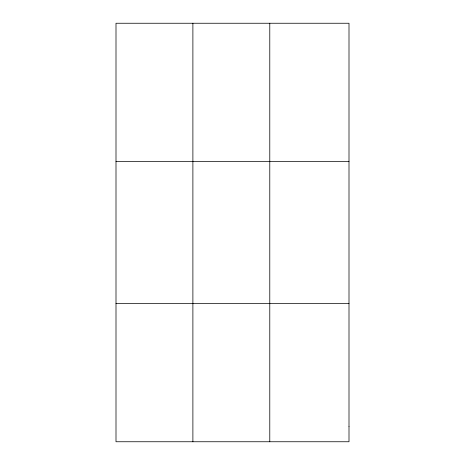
<?xml version="1.0" encoding="UTF-8"?>
<svg xmlns="http://www.w3.org/2000/svg" width="465" height="465" viewBox="0 0 465 465"><rect width="100%" height="100%" fill="white"/><g stroke="black" fill="none" stroke-linecap="round" stroke-linejoin="round"><path stroke-width="0.7" d="M192.888 441.75L192.888 23.25M269.781 441.75L269.781 23.25M116 161.355L349 161.355M116 303.645L349 303.645M349 426.405L349 441.75L116 441.75L116 23.25L349 23.25L349 426.405"/></g></svg>
